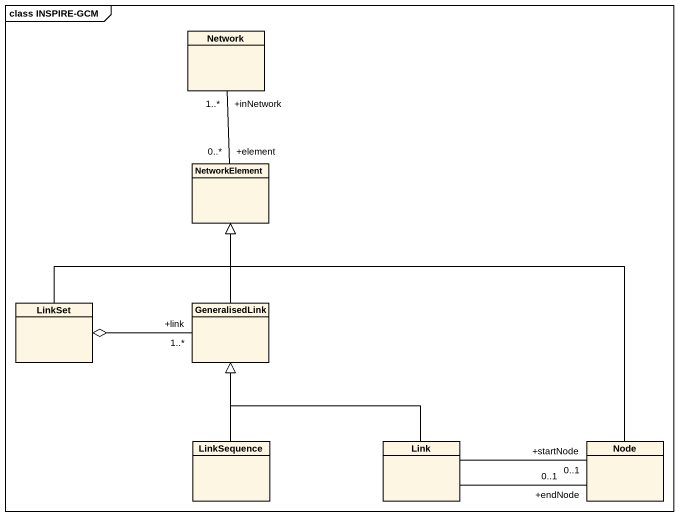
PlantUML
@startuml
mainframe class INSPIRE-GCM
hide circle
hide empty members
class "Network" as Network_
class NetworkElement
class LinkSet
class GeneralisedLink
class LinkSequence
class Link
class "Node" as Node_
Network_ "+inNetwork\n1..*" -- "+element\n0..*" NetworkElement
LinkSet -up-|> NetworkElement
GeneralisedLink -up-|> NetworkElement
GeneralisedLink "+link\n1..*" -left-o LinkSet
LinkSequence -up-|> GeneralisedLink
Link -up-|> GeneralisedLink
Link -right- "+startNode\n0..1" Node_
Link -right- "+endNode\n0..1" Node_
Node_ -up-|> NetworkElement
@enduml
